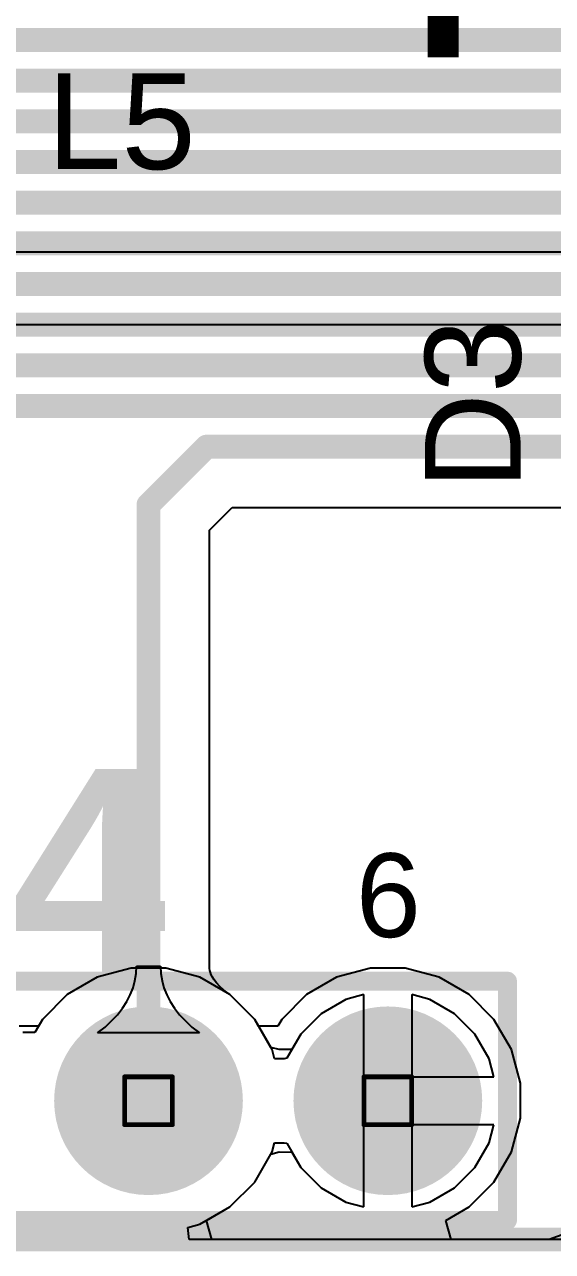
# Model space of a CAD drawing. Header units: inches. Extents: x -3 to 5437, y -3 to 5435.
# Drawn here: x 77.99 to 83.6, y -2.91 to 10.12 of the extents above; entities that cross this region are included whole.
import ezdxf

# ---------------------------------------------------------------- set-up
doc = ezdxf.new("R2010")
doc.units = ezdxf.units.IN
for name, color, linetype in [('Board Outline', 216, 'Continuous'), ('Bottom Layer', 5, 'Continuous'), ('Bottom Solder', 6, 'Continuous'), ('Drill Drawing', 1, 'Continuous'), ('GND', 16, 'Continuous'), ('Multi-Layer', 9, 'Continuous'), ('Pad Holes', 156, 'Continuous'), ('PWR', 76, 'Continuous'), ('Top Layer', 1, 'Continuous'), ('Top Overlay', 2, 'Continuous'), ('Top Solder', 216, 'Continuous')]:
    doc.layers.add(name, color=color, linetype=linetype)
doc.styles.add('Arial', font='', dxfattribs={"height": 0.2})
doc.styles.add('Arial_Bold', font='', dxfattribs={"height": 0.2})
doc.styles.get('Arial').set_extended_font_data('Arial')
doc.styles.get('Arial_Bold').set_extended_font_data('Arial', bold=True)

# ---------------------------------------------------------------- blocks, each defined once
blk = doc.blocks.new('HDR1X6_372')
at = {"layer": 'Bottom Layer'}
blk.add_hatch(color=5, dxfattribs=at).paths.add_polyline_path([(-0.8999994699999999, 0.8999994699999999), (0.8999994699999999, 0.8999994699999999), (0.8999994699999999, -0.8999994699999999), (-0.8999994699999999, -0.8999994699999999)])
h = blk.add_hatch(color=5, dxfattribs=at)
edge = h.paths.add_edge_path()
edge.add_arc((2.54, 0), 0.8999982, 0, 360)
h = blk.add_hatch(color=5, dxfattribs=at)
edge = h.paths.add_edge_path()
edge.add_arc((5.08, 0), 0.8999982, 0, 360)
h = blk.add_hatch(color=5, dxfattribs=at)
edge = h.paths.add_edge_path()
edge.add_arc((7.619999999999999, 0), 0.8999982, 0, 360)
h = blk.add_hatch(color=5, dxfattribs=at)
edge = h.paths.add_edge_path()
edge.add_arc((10.16, 0), 0.8999982, 0, 360)
h = blk.add_hatch(color=5, dxfattribs=at)
edge = h.paths.add_edge_path()
edge.add_arc((12.7, 0), 0.8999982, 0, 360)
at = {"layer": 'Bottom Solder'}
blk.add_hatch(color=6, dxfattribs=at).paths.add_polyline_path([(-1.00159947, 1.00159947), (1.00159947, 1.00159947), (1.00159947, -1.00159947), (-1.00159947, -1.00159947)])
h = blk.add_hatch(color=6, dxfattribs=at)
edge = h.paths.add_edge_path()
edge.add_arc((2.54, 0), 1.0015982, 0, 360)
h = blk.add_hatch(color=6, dxfattribs=at)
edge = h.paths.add_edge_path()
edge.add_arc((5.08, 0), 1.0015982, 0, 360)
h = blk.add_hatch(color=6, dxfattribs=at)
edge = h.paths.add_edge_path()
edge.add_arc((7.619999999999999, 0), 1.0015982, 0, 360)
h = blk.add_hatch(color=6, dxfattribs=at)
edge = h.paths.add_edge_path()
edge.add_arc((10.16, 0), 1.0015982, 0, 360)
h = blk.add_hatch(color=6, dxfattribs=at)
edge = h.paths.add_edge_path()
edge.add_arc((12.7, 0), 1.0015982, 0, 360)
at = {"layer": 'GND'}
blk.add_hatch(color=16, dxfattribs=at).paths.add_polyline_path([(-0.8999994699999999, 0.8999994699999999), (0.8999994699999999, 0.8999994699999999), (0.8999994699999999, -0.8999994699999999), (-0.8999994699999999, -0.8999994699999999)])
h = blk.add_hatch(color=16, dxfattribs=at)
edge = h.paths.add_edge_path()
edge.add_arc((2.54, 0), 0.8999982, 0, 360)
h = blk.add_hatch(color=16, dxfattribs=at)
edge = h.paths.add_edge_path()
edge.add_arc((5.08, 0), 0.8999982, 0, 360)
h = blk.add_hatch(color=16, dxfattribs=at)
edge = h.paths.add_edge_path()
edge.add_arc((7.619999999999999, 0), 0.8999982, 0, 360)
h = blk.add_hatch(color=16, dxfattribs=at)
edge = h.paths.add_edge_path()
edge.add_arc((10.16, 0), 0.8999982, 0, 360)
h = blk.add_hatch(color=16, dxfattribs=at)
edge = h.paths.add_edge_path()
edge.add_arc((12.7, 0), 0.8999982, 0, 360)
at = {"layer": 'Multi-Layer'}
blk.add_hatch(color=9, dxfattribs=at).paths.add_polyline_path([(-0.8999994699999999, 0.8999994699999999), (0.8999994699999999, 0.8999994699999999), (0.8999994699999999, -0.8999994699999999), (-0.8999994699999999, -0.8999994699999999)])
h = blk.add_hatch(color=9, dxfattribs=at)
edge = h.paths.add_edge_path()
edge.add_arc((2.54, 0), 0.8999982, 0, 360)
h = blk.add_hatch(color=9, dxfattribs=at)
edge = h.paths.add_edge_path()
edge.add_arc((5.08, 0), 0.8999982, 0, 360)
h = blk.add_hatch(color=9, dxfattribs=at)
edge = h.paths.add_edge_path()
edge.add_arc((7.619999999999999, 0), 0.8999982, 0, 360)
h = blk.add_hatch(color=9, dxfattribs=at)
edge = h.paths.add_edge_path()
edge.add_arc((10.16, 0), 0.8999982, 0, 360)
h = blk.add_hatch(color=9, dxfattribs=at)
edge = h.paths.add_edge_path()
edge.add_arc((12.7, 0), 0.8999982, 0, 360)
at = {"layer": 'Pad Holes'}
h = blk.add_hatch(color=7, dxfattribs=at)
edge = h.paths.add_edge_path()
edge.add_arc((0, 0), 0.4499991, 0, 360)
h = blk.add_hatch(color=7, dxfattribs=at)
edge = h.paths.add_edge_path()
edge.add_arc((2.54, 0), 0.4499991, 0, 360)
h = blk.add_hatch(color=7, dxfattribs=at)
edge = h.paths.add_edge_path()
edge.add_arc((5.08, 0), 0.4499991, 0, 360)
h = blk.add_hatch(color=7, dxfattribs=at)
edge = h.paths.add_edge_path()
edge.add_arc((7.619999999999999, 0), 0.4499991, 0, 360)
h = blk.add_hatch(color=7, dxfattribs=at)
edge = h.paths.add_edge_path()
edge.add_arc((10.16, 0), 0.4499991, 0, 360)
h = blk.add_hatch(color=7, dxfattribs=at)
edge = h.paths.add_edge_path()
edge.add_arc((12.7, 0), 0.4499991, 0, 360)
at = {"layer": 'PWR'}
blk.add_hatch(color=76, dxfattribs=at).paths.add_polyline_path([(-0.8999994699999999, 0.8999994699999999), (0.8999994699999999, 0.8999994699999999), (0.8999994699999999, -0.8999994699999999), (-0.8999994699999999, -0.8999994699999999)])
h = blk.add_hatch(color=76, dxfattribs=at)
edge = h.paths.add_edge_path()
edge.add_arc((2.54, 0), 0.8999982, 0, 360)
h = blk.add_hatch(color=76, dxfattribs=at)
edge = h.paths.add_edge_path()
edge.add_arc((5.08, 0), 0.8999982, 0, 360)
h = blk.add_hatch(color=76, dxfattribs=at)
edge = h.paths.add_edge_path()
edge.add_arc((7.619999999999999, 0), 0.8999982, 0, 360)
h = blk.add_hatch(color=76, dxfattribs=at)
edge = h.paths.add_edge_path()
edge.add_arc((10.16, 0), 0.8999982, 0, 360)
h = blk.add_hatch(color=76, dxfattribs=at)
edge = h.paths.add_edge_path()
edge.add_arc((12.7, 0), 0.8999982, 0, 360)
at = {"layer": 'Top Layer'}
blk.add_hatch(color=1, dxfattribs=at).paths.add_polyline_path([(-0.8999994699999999, 0.8999994699999999), (0.8999994699999999, 0.8999994699999999), (0.8999994699999999, -0.8999994699999999), (-0.8999994699999999, -0.8999994699999999)])
h = blk.add_hatch(color=1, dxfattribs=at)
edge = h.paths.add_edge_path()
edge.add_arc((2.54, 0), 0.8999982, 0, 360)
h = blk.add_hatch(color=1, dxfattribs=at)
edge = h.paths.add_edge_path()
edge.add_arc((5.08, 0), 0.8999982, 0, 360)
h = blk.add_hatch(color=1, dxfattribs=at)
edge = h.paths.add_edge_path()
edge.add_arc((7.619999999999999, 0), 0.8999982, 0, 360)
h = blk.add_hatch(color=1, dxfattribs=at)
edge = h.paths.add_edge_path()
edge.add_arc((10.16, 0), 0.8999982, 0, 360)
h = blk.add_hatch(color=1, dxfattribs=at)
edge = h.paths.add_edge_path()
edge.add_arc((12.7, 0), 0.8999982, 0, 360)
at = {"layer": 'Top Solder'}
blk.add_hatch(color=216, dxfattribs=at).paths.add_polyline_path([(-1.00159947, 1.00159947), (1.00159947, 1.00159947), (1.00159947, -1.00159947), (-1.00159947, -1.00159947)])
h = blk.add_hatch(color=216, dxfattribs=at)
edge = h.paths.add_edge_path()
edge.add_arc((2.54, 0), 1.0015982, 0, 360)
h = blk.add_hatch(color=216, dxfattribs=at)
edge = h.paths.add_edge_path()
edge.add_arc((5.08, 0), 1.0015982, 0, 360)
h = blk.add_hatch(color=216, dxfattribs=at)
edge = h.paths.add_edge_path()
edge.add_arc((7.619999999999999, 0), 1.0015982, 0, 360)
h = blk.add_hatch(color=216, dxfattribs=at)
edge = h.paths.add_edge_path()
edge.add_arc((10.16, 0), 1.0015982, 0, 360)
h = blk.add_hatch(color=216, dxfattribs=at)
edge = h.paths.add_edge_path()
edge.add_arc((12.7, 0), 1.0015982, 0, 360)
at = {"layer": 'Top Overlay'}
for points in [[(-1.27, -1.27, 0.1999996, 0.1999996, 0), (-1.27, 1.27, 0.1999996, 0.1999996, 0)], [(-1.27, 1.27, 0.1999996, 0.1999996, 0), (13.97, 1.27, 0.1999996, 0.1999996, 0)], [(13.97, -1.27, 0.1999996, 0.1999996, 0), (13.97, 1.27, 0.1999996, 0.1999996, 0)], [(-1.27, -1.27, 0.1999996, 0.1999996, 0), (13.97, -1.27, 0.1999996, 0.1999996, 0)]]:
    blk.add_lwpolyline(points, format="xyseb", dxfattribs=at)
for points in [[(-1.3199999, 1.27, 0.0999998, 0.0999998, 1), (-1.2200001, 1.27, 0.0999998, 0.0999998, 1)], [(-1.3199999, 1.27, 0.0999998, 0.0999998, 1), (-1.2200001, 1.27, 0.0999998, 0.0999998, 1)], [(13.9200001, 1.27, 0.0999998, 0.0999998, 1), (14.0199999, 1.27, 0.0999998, 0.0999998, 1)], [(13.9200001, 1.27, 0.0999998, 0.0999998, 1), (14.0199999, 1.27, 0.0999998, 0.0999998, 1)], [(-1.3199999, -1.27, 0.0999998, 0.0999998, 1), (-1.2200001, -1.27, 0.0999998, 0.0999998, 1)], [(-1.3199999, -1.27, 0.0999998, 0.0999998, 1), (-1.2200001, -1.27, 0.0999998, 0.0999998, 1)], [(13.9200001, -1.27, 0.0999998, 0.0999998, 1), (14.0199999, -1.27, 0.0999998, 0.0999998, 1)], [(13.9200001, -1.27, 0.0999998, 0.0999998, 1), (14.0199999, -1.27, 0.0999998, 0.0999998, 1)]]:
    blk.add_lwpolyline(points, format="xyseb", close=True, dxfattribs=at)

msp = doc.modelspace()

# ---------------------------------------------------------------- linework, layer by layer
at = {"layer": 'Board Outline'}
msp.add_lwpolyline([(-2.77697184, -2.77960328, 0.254, 0.254, 0), (202.2230271, -2.77960328, 0.254, 0.254, 0)], format="xyseb", dxfattribs=at)
at = {"layer": 'Bottom Layer'}
for p, q in [((79.95562113999999, 4.75350078), (80.1943532, 4.99223284)), ((80.1943532, 4.99223284), (87.07939912, 4.99223284)), ((79.95562113999999, 0.09671049999999999), (79.95562113999999, 4.75350078)), ((79.16466005999999, -0.03219449999999999), (79.17705018, 0.04530852)), ((79.17705018, 0.04530852), (79.18118022, 0.12464288)), ((79.18118022, 0.12464288), (79.43518021999999, 0.12464288)), ((79.43518021999999, 0.12464288), (79.43931026, 0.04530852)), ((79.43931026, 0.04530852), (79.45170037999999, -0.03219449999999999)), ((79.9587428, 0.07718806), (79.95562113999999, 0.09671049999999999)), ((79.96474481999999, 0.05518911999999999), (79.9587428, 0.07718806)), ((79.973805, 0.03204717999999999), (79.96474481999999, 0.05518911999999999)), ((79.98704348, 0.006398259999999999), (79.973805, 0.03204717999999999)), ((80.00580138, -0.02257806), (79.98704348, 0.006398259999999999)), ((79.11509957999999, -0.1817116), (79.14400986, -0.10786872)), ((79.14400986, -0.10786872), (79.16466005999999, -0.03219449999999999)), ((79.45170037999999, -0.03219449999999999), (79.47235058, -0.10786872)), ((79.47235058, -0.10786872), (79.50126086, -0.1817116)), ((80.03144014, -0.05522214), (80.00580138, -0.02257806)), ((80.06503672, -0.0913003), (80.03144014, -0.05522214)), ((80.10752837999999, -0.1304544), (80.06503672, -0.0913003)), ((79.03250132, -0.32391096), (79.07792921999999, -0.2537282199999999)), ((79.07792921999999, -0.2537282199999999), (79.11509957999999, -0.1817116)), ((79.50126086, -0.1817116), (79.53843121999999, -0.2537282199999999)), ((79.53843121999999, -0.2537282199999999), (79.58385912, -0.32391096)), ((80.15928849999999, -0.17192244), (80.10752837999999, -0.1304544)), ((80.17270986, -0.17967198), (80.15928849999999, -0.17192244)), ((80.21055331999999, -0.21751544), (80.17270986, -0.17967198)), ((80.21442682, -0.2201037), (80.21055331999999, -0.21751544)), ((80.21701508, -0.2239772), (80.21442682, -0.2201037)), ((80.43485817999999, -0.4418203), (80.21701508, -0.2239772)), ((81.40275312, -0.23099522), (81.13960911999999, -0.38292278)), ((81.59418022, -0.17970246), (81.40275312, -0.23099522)), ((81.59418022, -1.30634994), (81.59418022, -0.17970246)), ((82.29360731999999, -0.23099522), (82.10218022, -0.17970246)), ((82.10218022, -0.17970246), (82.10218022, -1.05234994)), ((82.55675132, -0.38292278), (82.29360731999999, -0.23099522)), ((78.9788108, -0.3922649), (79.03250132, -0.32391096)), ((79.58385912, -0.32391096), (79.63754964, -0.3922649)), ((81.13960911999999, -0.38292278), (80.92475305999999, -0.5977788399999999)), ((82.77160737999999, -0.5977788399999999), (82.55675132, -0.38292278)), ((78.84664951999999, -0.52348638), (78.91686019999999, -0.45879004)), ((78.91686019999999, -0.45879004), (78.9788108, -0.3922649)), ((79.63754964, -0.3922649), (79.69950023999999, -0.45879004)), ((79.69950023999999, -0.45879004), (79.76971092, -0.52348638)), ((80.62022483999999, -0.7628839199999999), (80.43485817999999, -0.4418203)), ((78.7681813, -0.58635138), (78.84664951999999, -0.52348638)), ((79.84817914, -0.58635138), (78.7681813, -0.58635138)), ((79.76971092, -0.52348638), (79.84817914, -0.58635138)), ((80.92475305999999, -0.5977788399999999), (80.7763434, -0.85482938)), ((82.92353494, -0.8609228399999999), (82.77160737999999, -0.5977788399999999)), ((80.64649351999999, -0.8609203), (80.62022483999999, -0.7628839199999999)), ((80.74726039999999, -0.8609203), (80.64649351999999, -0.8609203)), ((80.7763434, -0.85482938), (80.74726039999999, -0.8609203)), ((82.9748277, -1.05234994), (82.92353494, -0.8609228399999999)), ((82.10218022, -1.05234994), (82.9748277, -1.05234994)), ((81.59418022, -2.43299742), (81.59418022, -1.30634994)), ((82.9748277, -1.56034994), (82.10218022, -1.56034994)), ((82.10218022, -1.56034994), (82.10218022, -2.43299742)), ((82.92353494, -1.75177704), (82.9748277, -1.56034994)), ((80.62022483999999, -1.84981596), (80.64649351999999, -1.75177958)), ((80.64649351999999, -1.75177958), (80.74726039999999, -1.75177958)), ((80.74726039999999, -1.75177958), (80.7763434, -1.7578705)), ((80.7763434, -1.7578705), (80.92475305999999, -2.01492104)), ((82.77160737999999, -2.01492104), (82.92353494, -1.75177704)), ((80.43485817999999, -2.17087958), (80.62022483999999, -1.84981596)), ((80.92475305999999, -2.01492104), (81.13960911999999, -2.2297771)), ((82.55675132, -2.2297771), (82.77160737999999, -2.01492104)), ((80.17270986, -2.4330279), (80.43485817999999, -2.17087958)), ((81.13960911999999, -2.2297771), (81.40275312, -2.38170466)), ((82.29360731999999, -2.38170466), (82.55675132, -2.2297771)), ((79.85164624, -2.61839456), (80.17270986, -2.4330279)), ((81.40275312, -2.38170466), (81.59418022, -2.43299742)), ((82.10218022, -2.43299742), (82.29360731999999, -2.38170466)), ((79.72407981999999, -2.65257534), (79.85164624, -2.61839456)), ((79.74080063999999, -2.77957788), (79.72407981999999, -2.65257534)), ((83.63584999999999, -2.77957788), (79.74080063999999, -2.77957788))]:
    msp.add_line(p, q, dxfattribs=at)
for points in [[(59.32892376, 9.957673759999999, 0.254, 0.254, 0), (98.93597688, 9.957673759999999, 0.254, 0.254, 0)], [(59.5077804, 9.52587376, 0.254, 0.254, 0), (99.11483351999999, 9.52587376, 0.254, 0.254, 0)], [(59.68663704, 9.094073759999999, 0.254, 0.254, 0), (99.29369016, 9.094073759999999, 0.254, 0.254, 0)], [(59.86549368, 8.66227376, 0.254, 0.254, 0), (99.47254679999999, 8.66227376, 0.254, 0.254, 0)], [(60.06763704, 8.230473759999999, 0.254, 0.254, 0), (99.65140344, 8.230473759999999, 0.254, 0.254, 0)], [(61.35079932, 7.798673759999999, 0.254, 0.254, 0), (99.83026007999999, 7.798673759999999, 0.254, 0.254, 0)], [(63.89226236, 7.36687376, 0.254, 0.254, 0), (100.00911672, 7.36687376, 0.254, 0.254, 0)], [(72.26310921999999, 6.93507376, 0.254, 0.254, 0), (100.18797336, 6.93507376, 0.254, 0.254, 0)], [(74.86471438, 6.50327376, 0.254, 0.254, 0), (100.36683, 6.50327376, 0.254, 0.254, 0)], [(77.35292378, 6.07147376, 0.254, 0.254, 0), (100.54568664, 6.07147376, 0.254, 0.254, 0)], [(79.30818022, 5.021679059999999, 0.254, 0.254, 0), (79.92617492, 5.639673759999999, 0.254, 0.254, 0)], [(79.92617492, 5.639673759999999, 0.254, 0.254, 0), (100.72454328, 5.639673759999999, 0.254, 0.254, 0)], [(79.30818022, -1.30634994, 0.254, 0.254, 0), (79.30818022, 5.021679059999999, 0.254, 0.254, 0)]]:
    msp.add_lwpolyline(points, format="xyseb", dxfattribs=at)
for points in [[(79.86267491999999, 5.639673759999999, 0.127, 0.127, 1), (79.98967492, 5.639673759999999, 0.127, 0.127, 1)], [(79.86267491999999, 5.639673759999999, 0.127, 0.127, 1), (79.98967492, 5.639673759999999, 0.127, 0.127, 1)], [(79.24468021999999, 5.021679059999999, 0.127, 0.127, 1), (79.37168021999999, 5.021679059999999, 0.127, 0.127, 1)], [(79.24468021999999, 5.021679059999999, 0.127, 0.127, 1), (79.37168021999999, 5.021679059999999, 0.127, 0.127, 1)], [(79.24468021999999, -1.30634994, 0.127, 0.127, 1), (79.37168021999999, -1.30634994, 0.127, 0.127, 1)]]:
    msp.add_lwpolyline(points, format="xyseb", close=True, dxfattribs=at)
at = {"layer": 'Drill Drawing'}
for points in [[(79.05418021999999, -1.05234994, 0.0508, 0.0508, 0), (79.56218022, -1.05234994, 0.0508, 0.0508, 0)], [(79.05418021999999, -1.56034994, 0.0508, 0.0508, 0), (79.05418021999999, -1.05234994, 0.0508, 0.0508, 0)], [(79.56218022, -1.56034994, 0.0508, 0.0508, 0), (79.56218022, -1.05234994, 0.0508, 0.0508, 0)], [(81.59418022, -1.05234994, 0.0508, 0.0508, 0), (82.10218022, -1.05234994, 0.0508, 0.0508, 0)], [(81.59418022, -1.56034994, 0.0508, 0.0508, 0), (81.59418022, -1.05234994, 0.0508, 0.0508, 0)], [(82.10218022, -1.56034994, 0.0508, 0.0508, 0), (82.10218022, -1.05234994, 0.0508, 0.0508, 0)], [(79.05418021999999, -1.56034994, 0.0508, 0.0508, 0), (79.56218022, -1.56034994, 0.0508, 0.0508, 0)], [(81.59418022, -1.56034994, 0.0508, 0.0508, 0), (82.10218022, -1.56034994, 0.0508, 0.0508, 0)]]:
    msp.add_lwpolyline(points, format="xyseb", dxfattribs=at)
for points in [[(79.04148022, -1.05234994, 0.0254, 0.0254, 1), (79.06688021999999, -1.05234994, 0.0254, 0.0254, 1)], [(79.04148022, -1.05234994, 0.0254, 0.0254, 1), (79.06688021999999, -1.05234994, 0.0254, 0.0254, 1)], [(79.54948021999999, -1.05234994, 0.0254, 0.0254, 1), (79.57488022, -1.05234994, 0.0254, 0.0254, 1)], [(79.54948021999999, -1.05234994, 0.0254, 0.0254, 1), (79.57488022, -1.05234994, 0.0254, 0.0254, 1)], [(81.58148022, -1.05234994, 0.0254, 0.0254, 1), (81.60688022, -1.05234994, 0.0254, 0.0254, 1)], [(81.58148022, -1.05234994, 0.0254, 0.0254, 1), (81.60688022, -1.05234994, 0.0254, 0.0254, 1)], [(82.08948022, -1.05234994, 0.0254, 0.0254, 1), (82.11488021999999, -1.05234994, 0.0254, 0.0254, 1)], [(82.08948022, -1.05234994, 0.0254, 0.0254, 1), (82.11488021999999, -1.05234994, 0.0254, 0.0254, 1)], [(79.04148022, -1.56034994, 0.0254, 0.0254, 1), (79.06688021999999, -1.56034994, 0.0254, 0.0254, 1)], [(79.04148022, -1.56034994, 0.0254, 0.0254, 1), (79.06688021999999, -1.56034994, 0.0254, 0.0254, 1)], [(79.54948021999999, -1.56034994, 0.0254, 0.0254, 1), (79.57488022, -1.56034994, 0.0254, 0.0254, 1)], [(79.54948021999999, -1.56034994, 0.0254, 0.0254, 1), (79.57488022, -1.56034994, 0.0254, 0.0254, 1)], [(81.58148022, -1.56034994, 0.0254, 0.0254, 1), (81.60688022, -1.56034994, 0.0254, 0.0254, 1)], [(81.58148022, -1.56034994, 0.0254, 0.0254, 1), (81.60688022, -1.56034994, 0.0254, 0.0254, 1)], [(82.08948022, -1.56034994, 0.0254, 0.0254, 1), (82.11488021999999, -1.56034994, 0.0254, 0.0254, 1)], [(82.08948022, -1.56034994, 0.0254, 0.0254, 1), (82.11488021999999, -1.56034994, 0.0254, 0.0254, 1)]]:
    msp.add_lwpolyline(points, format="xyseb", close=True, dxfattribs=at)
at = {"layer": 'GND'}
for p, q in [((78.7647142, 0.00569468), (78.44365058, -0.17967198)), ((79.12281356, 0.10164826), (78.7647142, 0.00569468)), ((79.49354688, 0.10164826), (79.12281356, 0.10164826)), ((79.85164624, 0.00569468), (79.49354688, 0.10164826)), ((80.17270986, -0.17967198), (79.85164624, 0.00569468)), ((78.44365058, -0.17967198), (78.18150225999999, -0.4418203)), ((80.43485817999999, -0.4418203), (80.17270986, -0.17967198)), ((81.40275312, -0.23099522), (81.13960911999999, -0.38292278)), ((81.59418022, -0.17970246), (81.40275312, -0.23099522)), ((81.59418022, -1.30634994), (81.59418022, -0.17970246)), ((82.29360731999999, -0.23099522), (82.10218022, -0.17970246)), ((82.10218022, -0.17970246), (82.10218022, -1.05234994)), ((82.55675132, -0.38292278), (82.29360731999999, -0.23099522)), ((81.13960911999999, -0.38292278), (80.92475305999999, -0.5977788399999999)), ((82.77160737999999, -0.5977788399999999), (82.55675132, -0.38292278)), ((78.13978021999999, -0.5140833), (77.93658022, -0.5140833)), ((78.18150225999999, -0.4418203), (78.13978021999999, -0.5140833)), ((80.6075096, -0.74085958), (80.43485817999999, -0.4418203)), ((80.92475305999999, -0.5977788399999999), (80.83022442, -0.7615046999999999)), ((82.92353494, -0.8609228399999999), (82.77160737999999, -0.5977788399999999)), ((80.69605145999999, -0.76238608), (80.6075096, -0.74085958)), ((80.83022442, -0.7615046999999999), (80.69605145999999, -0.76238608)), ((82.9748277, -1.05234994), (82.92353494, -0.8609228399999999)), ((82.10218022, -1.05234994), (82.9748277, -1.05234994)), ((81.59418022, -2.43299742), (81.59418022, -1.30634994)), ((82.9748277, -1.56034994), (82.10218022, -1.56034994)), ((82.10218022, -1.56034994), (82.10218022, -2.43299742)), ((82.92353494, -1.75177704), (82.9748277, -1.56034994)), ((82.77160737999999, -2.01492104), (82.92353494, -1.75177704)), ((80.43485817999999, -2.17087958), (80.6075096, -1.8718403)), ((80.6075096, -1.8718403), (80.69605145999999, -1.8503138)), ((80.69605145999999, -1.8503138), (80.83022442, -1.85119518)), ((80.83022442, -1.85119518), (80.92475305999999, -2.01492104)), ((80.92475305999999, -2.01492104), (81.13960911999999, -2.2297771)), ((82.55675132, -2.2297771), (82.77160737999999, -2.01492104)), ((80.17270986, -2.4330279), (80.43485817999999, -2.17087958)), ((81.13960911999999, -2.2297771), (81.40275312, -2.38170466)), ((82.29360731999999, -2.38170466), (82.55675132, -2.2297771)), ((79.92438168, -2.57640074), (80.17270986, -2.4330279)), ((81.40275312, -2.38170466), (81.59418022, -2.43299742)), ((82.10218022, -2.43299742), (82.29360731999999, -2.38170466)), ((79.97883166, -2.77960074), (79.92438168, -2.57640074)), ((83.73582947999999, -2.7143456), (83.55966015999999, -2.77960074)), ((83.55966015999999, -2.77960074), (79.97883166, -2.77960074))]:
    msp.add_line(p, q, dxfattribs=at)
at = {"layer": 'PWR'}
for p, q in [((90.22065776, 7.703649819999999), (70.30807376, 7.703649819999999)), ((70.30807376, 6.93507376), (90.22065776, 6.93507376)), ((78.7647142, 0.00569468), (78.44365058, -0.17967198)), ((79.12281356, 0.10164826), (78.7647142, 0.00569468)), ((79.49354688, 0.10164826), (79.12281356, 0.10164826)), ((79.85164624, 0.00569468), (79.49354688, 0.10164826)), ((80.17270986, -0.17967198), (79.85164624, 0.00569468)), ((81.30471419999999, 0.00569468), (80.98365058, -0.17967198)), ((81.66281355999999, 0.10164826), (81.30471419999999, 0.00569468)), ((82.03354688, 0.10164826), (81.66281355999999, 0.10164826)), ((82.39164624, 0.00569468), (82.03354688, 0.10164826)), ((82.71270985999999, -0.17967198), (82.39164624, 0.00569468)), ((78.44365058, -0.17967198), (78.18150225999999, -0.4418203)), ((80.43485817999999, -0.4418203), (80.17270986, -0.17967198)), ((80.98365058, -0.17967198), (80.72150226, -0.4418203)), ((82.97485818, -0.4418203), (82.71270985999999, -0.17967198)), ((78.13978021999999, -0.5140833), (77.93658022, -0.5140833)), ((78.18150225999999, -0.4418203), (78.13978021999999, -0.5140833)), ((80.47658022, -0.5140833), (80.43485817999999, -0.4418203)), ((80.67978022, -0.5140833), (80.47658022, -0.5140833)), ((80.72150226, -0.4418203), (80.67978022, -0.5140833)), ((83.16022484, -0.7628839199999999), (82.97485818, -0.4418203)), ((83.25617842, -1.12098328), (83.16022484, -0.7628839199999999)), ((83.25617842, -1.4917166), (83.25617842, -1.12098328)), ((83.16022484, -1.84981596), (83.25617842, -1.4917166)), ((82.97485818, -2.17087958), (83.16022484, -1.84981596)), ((82.71270985999999, -2.4330279), (82.97485818, -2.17087958)), ((82.46440453999999, -2.57638804), (82.71270985999999, -2.4330279)), ((82.51885198, -2.77958804), (82.46440453999999, -2.57638804)), ((87.01315846, -2.77958804), (82.51885198, -2.77958804))]:
    msp.add_line(p, q, dxfattribs=at)
at = {"layer": 'Top Layer'}
for p, q in [((78.7647142, 0.00569468), (78.44365058, -0.17967198)), ((79.12281356, 0.10164826), (78.7647142, 0.00569468)), ((79.49354688, 0.10164826), (79.12281356, 0.10164826)), ((79.85164624, 0.00569468), (79.49354688, 0.10164826)), ((80.17270986, -0.17967198), (79.85164624, 0.00569468)), ((78.44365058, -0.17967198), (78.18150225999999, -0.4418203)), ((80.43485817999999, -0.4418203), (80.17270986, -0.17967198)), ((81.40275312, -0.23099522), (81.13960911999999, -0.38292278)), ((81.59418022, -0.17970246), (81.40275312, -0.23099522)), ((81.59418022, -1.30634994), (81.59418022, -0.17970246)), ((82.29360731999999, -0.23099522), (82.10218022, -0.17970246)), ((82.10218022, -0.17970246), (82.10218022, -1.05234994)), ((82.55675132, -0.38292278), (82.29360731999999, -0.23099522)), ((81.13960911999999, -0.38292278), (80.92475305999999, -0.5977788399999999)), ((82.77160737999999, -0.5977788399999999), (82.55675132, -0.38292278)), ((78.18150225999999, -0.4418203), (78.10168021999999, -0.58007504)), ((80.62022483999999, -0.7628839199999999), (80.43485817999999, -0.4418203)), ((78.10168021999999, -0.58007504), (77.97468022, -0.58007504)), ((80.92475305999999, -0.5977788399999999), (80.7763434, -0.85482938)), ((82.92353494, -0.8609228399999999), (82.77160737999999, -0.5977788399999999)), ((80.64649351999999, -0.8609203), (80.62022483999999, -0.7628839199999999)), ((80.74726039999999, -0.8609203), (80.64649351999999, -0.8609203)), ((80.7763434, -0.85482938), (80.74726039999999, -0.8609203)), ((82.9748277, -1.05234994), (82.92353494, -0.8609228399999999)), ((82.10218022, -1.05234994), (82.9748277, -1.05234994)), ((81.59418022, -2.43299742), (81.59418022, -1.30634994)), ((82.9748277, -1.56034994), (82.10218022, -1.56034994)), ((82.10218022, -1.56034994), (82.10218022, -2.43299742)), ((82.92353494, -1.75177704), (82.9748277, -1.56034994)), ((80.62022483999999, -1.84981596), (80.64649351999999, -1.75177958)), ((80.64649351999999, -1.75177958), (80.74726039999999, -1.75177958)), ((80.74726039999999, -1.75177958), (80.7763434, -1.7578705)), ((80.7763434, -1.7578705), (80.92475305999999, -2.01492104)), ((82.77160737999999, -2.01492104), (82.92353494, -1.75177704)), ((80.43485817999999, -2.17087958), (80.62022483999999, -1.84981596)), ((80.92475305999999, -2.01492104), (81.13960911999999, -2.2297771)), ((82.55675132, -2.2297771), (82.77160737999999, -2.01492104)), ((80.17270986, -2.4330279), (80.43485817999999, -2.17087958)), ((81.13960911999999, -2.2297771), (81.40275312, -2.38170466)), ((82.29360731999999, -2.38170466), (82.55675132, -2.2297771)), ((79.85164624, -2.61839456), (80.17270986, -2.4330279)), ((81.40275312, -2.38170466), (81.59418022, -2.43299742)), ((82.10218022, -2.43299742), (82.29360731999999, -2.38170466)), ((79.72398075999999, -2.65260328), (79.85164624, -2.61839456)), ((79.74070157999999, -2.77960328), (79.72398075999999, -2.65260328)), ((83.63586016, -2.77960328), (79.74070157999999, -2.77960328))]:
    msp.add_line(p, q, dxfattribs=at)
msp.add_lwpolyline([(81.84818021999999, -1.30634994, 1.27, 1.27, 0), (81.86083703999999, -1.29369312, 1.27, 1.27, 0)], format="xyseb", dxfattribs=at)
for points in [[(81.53068022, -1.30634994, 0.635, 0.635, 1), (82.16568022, -1.30634994, 0.635, 0.635, 1)], [(81.54333704, -1.29369312, 0.635, 0.635, 1), (82.17833704, -1.29369312, 0.635, 0.635, 1)]]:
    msp.add_lwpolyline(points, format="xyseb", close=True, dxfattribs=at)

# ---------------------------------------------------------------- block references
msp.add_blockref('HDR1X6_372', (69.14818022, -1.30634994))

# ---------------------------------------------------------------- texts
at = {"layer": 'Top Overlay'}
for s, height, rotation, style, p in [('POWER', 1.651, 360, 'Arial_Bold', (82.11483704, 9.77431878)), ('D3', 1.016, 90, 'Arial', (83.25767194, 5.18347452)), ('TDS-4', 2.159, 360, 'Arial_Bold', (70.78817948, 0.0560578))]:
    msp.add_text(s, height=height, rotation=rotation, dxfattribs=dict(at, style=style)).set_placement(p)
at = {"layer": 'Top Overlay', "style": 'Arial'}
for s, height, p in [('L5', 1.016, (78.23115671999999, 8.586238859999998)), ('6', 0.889, (81.5086, 0.4318))]:
    msp.add_text(s, height=height, dxfattribs=at).set_placement(p)

doc.saveas('drawing.dxf')
